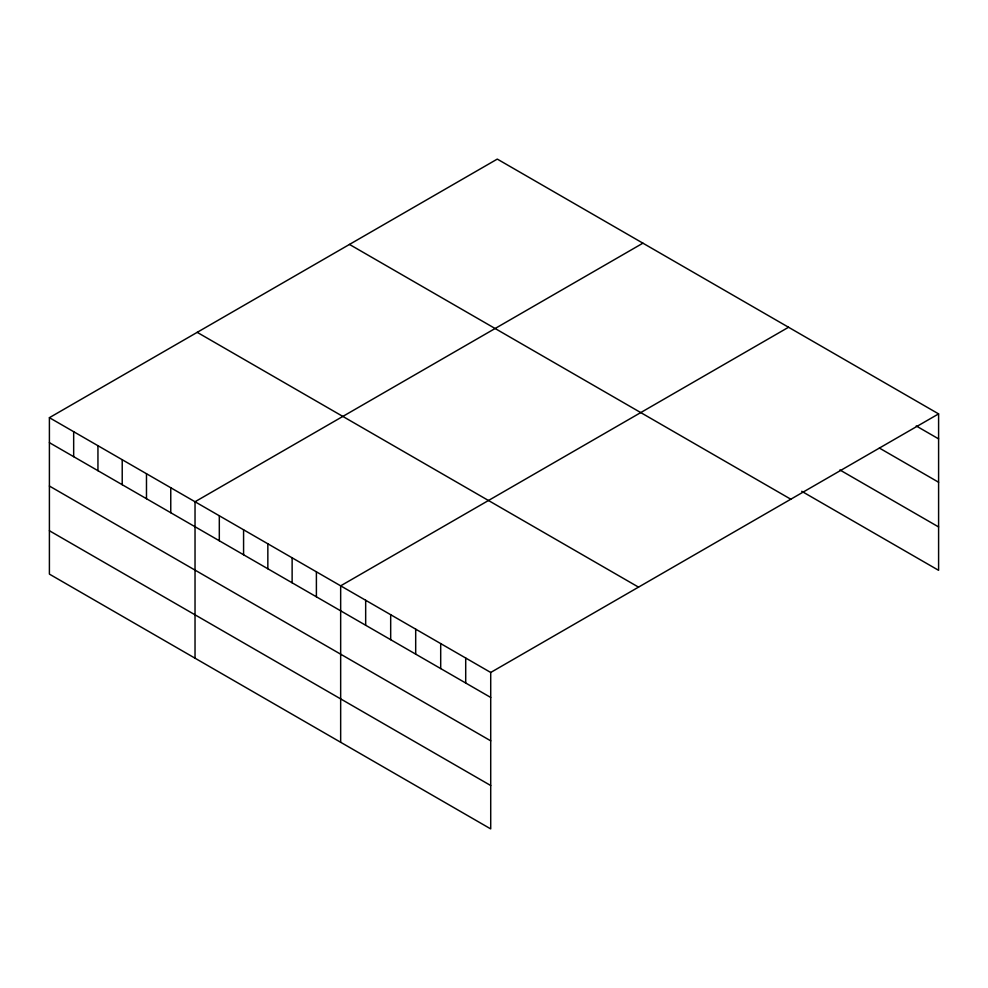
<?xml version="1.0" encoding="UTF-8"?>
<svg xmlns="http://www.w3.org/2000/svg" width="988" height="988" viewBox="0 0 988 988"><rect width="100%" height="100%" fill="white"/><g stroke="black" fill="none" stroke-linecap="round" stroke-linejoin="round"><path stroke-width="1.48" d="M49.4 417.677L490.715 672.47L490.715 828.907L49.4 574.114L49.4 417.677L497.285 159.093L938.6 413.886L938.6 570.323L801.713 491.295M642.916 243.172L195.031 501.756L195.031 658.193M788.548 327.25L340.662 585.835L340.662 742.284M490.715 672.47L938.6 413.886M916.222 425.952L938.6 438.87M879.369 448.046L938.6 482.243M839.886 469.955L938.6 526.937M349.48 244.431L790.795 499.212M197.205 332.339L638.52 587.131M49.4 442.661L490.715 697.454M49.4 486.034L490.715 740.827M49.4 530.741L490.715 785.522M465.706 658.033L465.706 683.017M440.697 643.596L440.697 668.567M415.689 629.158L415.689 654.13M390.68 614.709L390.68 639.693M365.671 600.272L365.671 625.256M316.395 571.83L316.395 596.801M292.127 557.812L292.127 582.797M267.847 543.795L267.847 568.779M243.579 529.79L243.579 554.762M219.311 515.773L219.311 540.757M170.763 487.739L170.763 512.723M146.483 473.734L146.483 498.718M122.216 459.716L122.216 484.7M97.948 445.699L97.948 470.683M73.668 431.694L73.668 456.678"/></g></svg>
